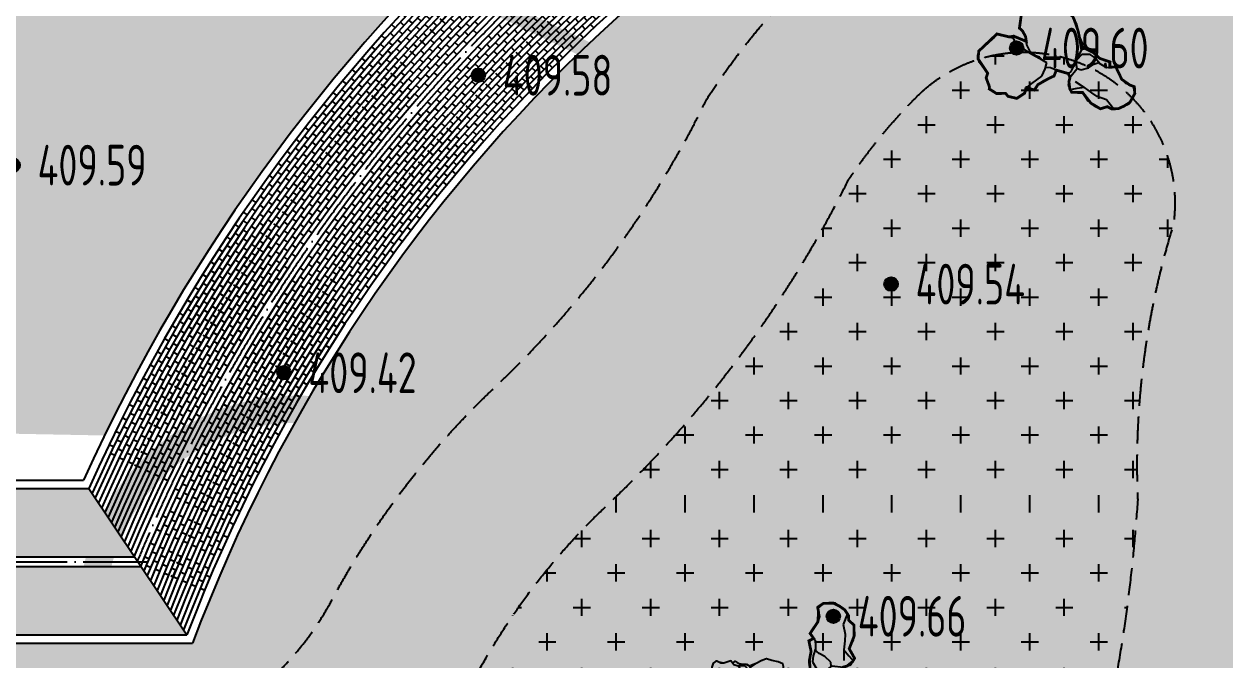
# Model space of a CAD drawing. Header units: millimetres. Extents: x 387826 to 388039216, y 3325062 to 3325368396.
# Drawn here: x 387606583 to 387628709, y 3324902211 to 3324913925 of the extents above; entities that cross this region are included whole.
import ezdxf
from ezdxf.enums import TextEntityAlignment as Align

# ---------------------------------------------------------------- set-up
doc = ezdxf.new("R2010")
doc.units = ezdxf.units.MM
doc.header["$LTSCALE"] = 1000
doc.header["$MEASUREMENT"] = 0
doc.linetypes.add('ACAD_ISO04W100', pattern=[30, 24, -3, 0, -3])
doc.linetypes.add('DASH', pattern=[0.35, 0.25, -0.1])
for name, color, linetype in [('0 Plan-Green C2', 75, 'DASH'), ('0 Plan-Green Hatch', 76, 'Continuous'), ('0 Plan-Hatch 1', 8, 'Continuous'), ('0 Plan-Pavedivide', 15, 'Continuous'), ('0 Plan-Road 2', 40, 'Continuous'), ('0 Plan-Rock', 15, 'Continuous'), ('0 Plan-Wall 1', 32, 'Continuous'), ('0 Plan-Water L', 150, 'Continuous'), ('0-SITE', 7, 'Continuous'), ('000-Earth-MSCQ（不打印）$0$GCD', 251, 'Continuous'), ('0NT-Border', 21, 'DASH'), ('0NT-Center', 1, 'ACAD_ISO04W100'), ('0NT-Line 6', 251, 'Continuous')]:
    doc.layers.add(name, color=color, linetype=linetype)
doc.layers.add('0-调整', color=7, linetype='Continuous', plot=False)
doc.layers.add('0NT-辅助线（不打印）', color=157, linetype='Continuous', plot=False)
doc.styles.add('000-Earth-MSCQ（不打印）$0$HZ', font='gbenor.shx', dxfattribs={"width": 0.8, "bigfont": 'hztxt.shx'})
pattern_1 = [(90, (387910883.5935059, 3325096422.695915), (-798.2363799999999, 798.23638), [211.664528, -1384.80812]), (45, (387910883.5935059, 3325096422.695915), (-798.2369240652082, 798.2369240652083), [211.664528, -917.2129199999998]), (135, (387910883.5935059, 3325096422.695915), (-798.2369240652083, -798.2369240652082), [211.664528, -917.2129199999998])]

# ---------------------------------------------------------------- blocks, each defined once
blk = doc.blocks.new('GZF')
at = {"layer": '0 Plan-Hatch 1', "ltscale": 10}
for p, q in [((-135, 540.0000009536743), (-135, 450.0000004768372)), ((0, 630.0000009536743), (0, 540.0000004768372)), ((0, 450.0000009536743), (0, 360.0000004768372)), ((-135, 360.0000009536743), (-135, 270.0000004768372)), ((0, 270.0000009536743), (0, 180.0000004768372)), ((-135, 180.0000009536743), (-135, 90.00000047683716)), ((-135, 9.5367431640625e-07), (-135, -89.99999952316284)), ((0, 90.00000095367432), (0, 4.76837158203125e-07)), ((-135, -179.9999990463257), (-135, -269.9999995231628)), ((-135, -359.9999990463257), (-135, -449.9999995231628)), ((0, -269.9999990463257), (0, -359.9999995231628)), ((-135, -539.9999990463257), (-135, -629.9999995231628)), ((0, -449.9999990463257), (0, -539.9999995231628))]:
    blk.add_line(p, q, dxfattribs=at)
at = {"layer": '0NT-辅助线（不打印）', "ltscale": 10}
for p, q in [((0, 4.76837158203125e-07), (-135.0000000596046, 4.291534423828125e-06)), ((0, 44.99999952316284), (0, -45)), ((0, -89.99999904632568), (0, -179.9999995231628))]:
    blk.add_line(p, q, dxfattribs=at)
blk.add_circle((0, 9.5367431640625e-07), 9.101957738399506, dxfattribs=at)
blk = doc.blocks.new('hgreer')
at = {"layer": '0 Plan-Rock'}
for p, q in [((87294355.55795002, 81354781.10729504), (87294178.11190939, 81354751.86047316)), ((87294443.53921127, 81354780.05402851), (87294355.55795002, 81354781.10729504)), ((87294547.68330145, 81354721.65778351), (87294443.53921127, 81354780.05402851)), ((87294178.11190939, 81354751.86047316), (87294065.83607006, 81354637.78872204)), ((87294065.83607006, 81354637.78872204), (87294117.01122522, 81354456.20700169)), ((87294664.07947683, 81354656.3914814), (87294547.68330145, 81354721.65778351)), ((87294759.14183569, 81354538.71492577), (87294664.07947683, 81354656.3914814)), ((87294731.7388463, 81354582.50181723), (87294664.24018526, 81354326.38945389)), ((87294773.08252478, 81354434.33788824), (87294759.14183569, 81354538.71492577)), ((87294095.41249323, 81354331.52632284), (87294030.19147348, 81354215.21090364)), ((87294117.01122522, 81354456.20700169), (87294095.41249323, 81354331.52632284)), ((87294664.24018526, 81354326.38945389), (87294726.92880392, 81354122.25697279)), ((87294903.68527222, 81354336.96669865), (87294773.08252478, 81354434.33788824)), ((87294931.09391212, 81354184.80406904), (87294903.68527222, 81354336.96669865)), ((87294030.19147348, 81354215.21090364), (87293950.50170279, 81354058.7284131)), ((87293950.50170279, 81354058.7284131), (87294085.01149035, 81353910.88410997)), ((87294726.92880392, 81354122.25697279), (87294732.5263834, 81353974.28032875)), ((87294732.5263834, 81353974.28032875), (87294732.47653246, 81353773.14170551)), ((87294847.1803999, 81353805.38219404), (87294925.65704155, 81354002.77868557)), ((87294925.65704155, 81354002.77868557), (87294931.09391212, 81354184.80406904)), ((87294023.75106525, 81353945.23439169), (87293945.06209517, 81353876.70456362)), ((87293945.06209517, 81353876.70456362), (87293978.86129236, 81353793.37982321)), ((87293978.86129236, 81353793.37982321), (87294010.44285583, 81353663.0162301)), ((87294101.38487864, 81353724.67772675), (87294062.62154865, 81353569.38563776)), ((87294194.49001312, 81353632.23753595), (87294078.83149195, 81353713.18281698)), ((87294085.01149035, 81353910.88410997), (87294101.38487864, 81353724.67772675)), ((87294732.47653246, 81353773.14170551), (87294855.4718895, 81353647.84643793)), ((87294733.32646942, 81353768.42199326), (87294752.7542243, 81353536.46374273)), ((87294985.5991621, 81353607.06822824), (87294847.1803999, 81353805.38219404)), ((87294001.0962081, 81353531.46549511), (87293982.1913867, 81353397.22570324)), ((87294010.44285583, 81353663.0162301), (87294001.0962081, 81353531.46549511)), ((87294062.62154865, 81353569.38563776), (87294062.83210802, 81353440.52223349)), ((87294062.83210802, 81353440.52223349), (87294178.22474575, 81353287.3048029)), ((87294327.30845976, 81353581.90174913), (87294194.49001312, 81353632.23753595)), ((87294466.7307601, 81353471.53891182), (87294327.30845976, 81353581.90174913)), ((87294486.30451298, 81353376.63236427), (87294466.7307601, 81353471.53891182)), ((87294754.92104006, 81353382.36224747), (87294915.46659803, 81353453.2730689)), ((87294855.4718895, 81353647.84643793), (87294933.63376474, 81353571.83388138)), ((87294915.46659803, 81353453.2730689), (87294985.5991621, 81353607.06822824)), ((87293881.95533514, 81353001.33173227), (87294002.8869195, 81353200.15958261)), ((87293982.1913867, 81353397.22570324), (87294040.96926165, 81353243.56614494)), ((87294002.8869195, 81353200.15958261), (87294334.34331751, 81353267.93039131)), ((87294040.96926165, 81353243.56614494), (87294087.5199771, 81353217.46397257)), ((87294178.22474575, 81353287.3048029), (87294341.44099522, 81353269.10504293)), ((87294334.34331751, 81353267.93039131), (87294629.21914673, 81353316.73175287)), ((87294386.46046972, 81353276.55567598), (87294503.96522665, 81353394.33422852)), ((87294503.96522665, 81353394.33422852), (87294754.92104006, 81353382.36224747)), ((87294629.21914673, 81353316.73175287), (87294695.59404516, 81353299.90225601)), ((87294695.59404516, 81353299.90225601), (87294797.77804232, 81353019.78459024)), ((87293707.04556465, 81352798.5372243), (87293881.95533514, 81353001.33173227)), ((87294797.2513938, 81353021.22829533), (87294928.35195875, 81353075.89960194)), ((87294797.77804232, 81353019.78459024), (87294828.17697763, 81352902.62679052)), ((87294828.17697763, 81352902.62679052), (87294889.36295891, 81352809.43795013)), ((87294928.35195875, 81353075.89960194), (87295164.21005392, 81352945.8500886)), ((87295164.21005392, 81352945.8500886), (87295294.30506325, 81352900.8138256)), ((87295294.30506325, 81352900.8138256), (87295436.7808919, 81352909.88579369)), ((87295436.7808919, 81352909.88579369), (87295535.80596161, 81352712.5181551)), ((87293611.2455144, 81352622.75509739), (87293618.59947062, 81352630.60410738)), ((87293612.46367359, 81352618.95403433), (87293611.2455144, 81352622.75509739)), ((87293611.90141344, 81352617.88646793), (87293707.04556465, 81352798.5372243)), ((87294792.83854675, 81352660.23945093), (87294781.2020874, 81352568.13327885)), ((87294783.89886093, 81352759.74909401), (87294922.68821096, 81352819.02491999)), ((87294798.87405062, 81352593.05690384), (87294783.89886093, 81352759.74909401)), ((87294889.36295891, 81352809.43795013), (87294893.53768969, 81352806.57496452)), ((87294922.68821096, 81352819.02491999), (87295093.40136433, 81352851.9939723)), ((87295093.40136433, 81352851.9939723), (87295359.6696682, 81352771.9161663)), ((87295359.6696682, 81352771.9161663), (87295495.84562588, 81352736.87204123)), ((87295495.84562588, 81352736.87204123), (87295622.469975, 81352776.15960741)), ((87295622.469975, 81352776.15960741), (87295818.58547544, 81352704.58441973)), ((87295818.58547544, 81352704.58441973), (87295897.6313386, 81352519.39395714)), ((87293634.5151391, 81352386.18992853), (87293611.90141344, 81352617.88646793)), ((87293638.73982191, 81352109.72977304), (87293634.5151391, 81352386.18992853)), ((87294781.2020874, 81352568.13327885), (87294803.82754755, 81352499.24621439)), ((87294829.69997835, 81352396.15216494), (87294798.87405062, 81352593.05690384)), ((87294803.82754755, 81352499.24621439), (87294805.84275723, 81352325.73192406)), ((87294867.24756336, 81351996.47886133), (87294829.69997835, 81352396.15216494)), ((87295897.6313386, 81352519.39395714), (87295875.03799915, 81352437.25423193)), ((87295875.03799915, 81352437.25423193), (87295998.39040709, 81352279.86569405)), ((87293691.33826399, 81351912.79822016), (87293638.73982191, 81352109.72977304)), ((87294729.88889408, 81352179.05230331), (87294598.35456133, 81352049.99602938)), ((87294745.82520914, 81351830.70942354), (87294674.40588522, 81352124.61457443)), ((87294805.84275723, 81352325.73192406), (87294729.88889408, 81352179.05230331)), ((87295998.39040709, 81352279.86569405), (87296011.18960857, 81352087.09489775)), ((87293793.29972267, 81351855.16876936), (87293691.33826399, 81351912.79822016)), ((87294020.61388016, 81351790.46834421), (87293793.29972267, 81351855.16876936)), ((87294528.00491762, 81351827.74941826), (87294403.26178503, 81351753.4624834)), ((87294537.39111853, 81351920.69665527), (87294528.00491762, 81351827.74941826)), ((87294598.35456133, 81352049.99602938), (87294537.39111853, 81351920.69665527)), ((87294823.57447815, 81351755.92092943), (87294745.82520914, 81351830.70942354)), ((87294787.96035194, 81351832.43062687), (87294867.24756336, 81351996.47886133)), ((87294928.24235153, 81351500.3071332), (87294787.96035194, 81351832.43062687)), ((87295752.93615198, 81351854.00780106), (87295717.958148, 81351717.75891066)), ((87295855.45090389, 81351887.43670464), (87295752.93615198, 81351854.00780106)), ((87295936.69059563, 81352043.44170523), (87295855.45090389, 81351887.43670464)), ((87296011.18960857, 81352087.09489775), (87295936.69059563, 81352043.44170523)), ((87294261.92574072, 81351683.3802619), (87294020.61388016, 81351790.46834421)), ((87294403.26178503, 81351753.4624834), (87294261.92574072, 81351683.3802619)), ((87295668.86266375, 81351569.5649929), (87295620.20724678, 81351489.60983896)), ((87295717.958148, 81351717.75891066), (87295668.86266375, 81351569.5649929)), ((87295038.57397318, 81351501.56801844), (87294928.24235153, 81351500.3071332)), ((87295218.8379941, 81351460.2084279), (87295038.57397318, 81351501.56801844)), ((87295471.20922089, 81351402.30345297), (87295218.8379941, 81351460.2084279)), ((87295563.7357006, 81351441.81965446), (87295471.20922089, 81351402.30345297)), ((87295620.20724678, 81351489.60983896), (87295563.7357006, 81351441.81965446))]:
    blk.add_line(p, q, dxfattribs=at)
blk = doc.blocks.new('A$C6F3146E0')
at = {"layer": '0NT-Line 6', "ltscale": 10}
h = blk.add_hatch(color=250, dxfattribs=at)
h.dxf.hatch_style = 1
h.paths.add_polyline_path([(770.8263137936592, 224.670768737793), (810.3220527768135, 256.2139329910278), (835.2317494153976, 324.4204158782959), (833.3040155768394, 388.4453463554382), (820.9189774394035, 463.9596586227417), (754.3517169356346, 547.9615912437439), (685.1306374669075, 571.7637538909912), (648.6333835721016, 532.9735097885132), (560.9706773757935, 478.0560865402222), (435.4114928841591, 471.8050203323364), (412.9067182540894, 470.2245101928711), (393.1375009417534, 409.172682762146), (341.858026444912, 434.3570075035095), (264.9241532683372, 347.7219390869141), (178.5392355918884, 306.3339829444885), (99.75384694337845, 236.3871359825134), (100.6734097599983, 205.8461256027222), (-39.07419377565384, 236.9795122146606), (-102.4145213365555, 247.8891234397888), (-227.2226577997208, 255.3294014930725), (-263.6027362942696, 253.2760562896729), (-466.0318554639816, 116.5901379585266), (-533.2976085543633, 47.03379058837891), (-532.5472962260246, -9.940046787261963), (-502.9617641568184, -119.4587659835815), (-487.3542992472649, -245.2169432640076), (-362.168852865696, -318.9908819198608), (-321.607862830162, -299.8709025382996), (-253.3382203578949, -292.9825172424316), (-203.8347312808037, -305.8216533660889), (-307.0939737558365, -407.8742938041687), (-317.8145741820335, -454.746955871582), (-397.924086868763, -564.6175723075867), (-303.9935299754143, -812.2360253334045), (-231.2336182594299, -851.9496531486511), (-48.49573516845703, -816.4576859474182), (-9.395219087600708, -850.3686947822571), (93.0649853348732, -855.1476488113403), (111.2549631595612, -865.0760560035706), (187.399763584137, -812.1467542648315), (221.6528564691544, -722.4822506904602), (261.0329630374908, -711.4681391716003), (317.6792796850204, -633.1580109596252), (298.6361645460129, -534.7751779556274), (251.1640767455101, -492.3936176300049), (307.7410970926285, -425.3148427009583), (268.7809119224548, -368.9407444000244), (252.7369466423988, -239.6859731674194), (250.3308267593384, -175.0901141166687), (202.1934161186218, -127.8694906234741), (284.9391769766808, -23.94351768493652), (331.3716490268707, -23.94351720809937), (367.9684412479401, -52.22230958938599), (442.710650742054, -71.89512920379639), (483.0180369615555, -67.30876064300537), (530.3833799958229, 38.67332077026367), (669.1160991191864, 76.5786771774292), (763.058145403862, 146.8629102706909)])
at = {"layer": '0 Plan-Rock', "ltscale": 10, "const_width": 30}
blk.add_lwpolyline([(770.8263137936592, 224.670768737793), (810.3220527768135, 256.2139329910278), (835.2317494153976, 324.4204158782959), (833.3040155768394, 388.4453463554382), (820.9189774394035, 463.9596586227417), (754.3517169356346, 547.9615912437439), (685.1306374669075, 571.7637538909912), (648.6333835721016, 532.9735097885132), (560.9706773757935, 478.0560865402222), (435.4114928841591, 471.8050203323364), (412.9067182540894, 470.2245101928711), (393.1375009417534, 409.172682762146), (341.858026444912, 434.3570075035095), (264.9241532683372, 347.7219390869141), (178.5392355918884, 306.3339829444885), (99.75384694337845, 236.3871359825134), (100.6734097599983, 205.8461256027222), (-39.07419377565384, 236.9795122146606), (-102.4145213365555, 247.8891234397888), (-227.2226577997208, 255.3294014930725), (-263.6027362942696, 253.2760562896729), (-466.0318554639816, 116.5901379585266), (-533.2976085543633, 47.03379058837891), (-532.5472962260246, -9.940046787261963), (-502.9617641568184, -119.4587659835815), (-487.3542992472649, -245.2169432640076), (-362.168852865696, -318.9908819198608), (-321.607862830162, -299.8709025382996), (-253.3382203578949, -292.9825172424316), (-203.8347312808037, -305.8216533660889), (-307.0939737558365, -407.8742938041687), (-317.8145741820335, -454.746955871582), (-397.924086868763, -564.6175723075867), (-303.9935299754143, -812.2360253334045), (-231.2336182594299, -851.9496531486511), (-48.49573516845703, -816.4576859474182), (-9.395219087600708, -850.3686947822571), (93.0649853348732, -855.1476488113403), (111.2549631595612, -865.0760560035706), (187.399763584137, -812.1467542648315), (221.6528564691544, -722.4822506904602), (261.0329630374908, -711.4681391716003), (317.6792796850204, -633.1580109596252), (298.6361645460129, -534.7751779556274), (251.1640767455101, -492.3936176300049), (307.7410970926285, -425.3148427009583), (268.7809119224548, -368.9407444000244), (252.7369466423988, -239.6859731674194), (250.3308267593384, -175.0901141166687), (202.1934161186218, -127.8694906234741), (284.9391769766808, -23.94351768493652), (331.3716490268707, -23.94351720809937), (367.9684412479401, -52.22230958938599), (442.710650742054, -71.89512920379639), (483.0180369615555, -67.30876064300537), (530.3833799958229, 38.67332077026367), (669.1160991191864, 76.5786771774292), (763.058145403862, 146.8629102706909)], close=True, dxfattribs=at)
at = {"layer": '0 Plan-Rock', "xscale": 0.4800000000000001, "yscale": 0.4800000000000001, "zscale": 0.4800000000000001, "rotation": 301.0050644222225}
blk.add_blockref('hgreer', (-55053982.43733722, 15799643.40212011), dxfattribs=at)
blk = doc.blocks.new('000-Earth-MSCQ（不打印）$0$gc200')
h = blk.add_hatch(color=256)
edge = h.paths.add_edge_path()
edge.add_arc((0, -5.551115123125783e-17), 0.2500000000000001, 0, 360)
blk.add_circle((0, -5.551115123125783e-17), 0.2500000000000001)
blk = doc.blocks.new('000-Earth-MSCQ（不打印）')
at = {"layer": '000-Earth-MSCQ（不打印）$0$GCD', "linetype": 'Continuous'}
ref = blk.add_blockref('000-Earth-MSCQ（不打印）$0$gc200', (387624869.9, 3324913482.2), dxfattribs=dict(at, xscale=500, yscale=500, zscale=500))
ref.add_attrib('height', '409.60', dxfattribs={"linetype": 'Continuous', "height": 750, "style": '000-Earth-MSCQ（不打印）$0$HZ', "width": 0.8}).set_placement((387625319.9, 3324913482.2), align=Align.MIDDLE_LEFT)
ref = blk.add_blockref('000-Earth-MSCQ（不打印）$0$gc200', (387614953.4, 3324912981.7), dxfattribs=dict(at, xscale=500, yscale=500, zscale=500))
ref.add_attrib('height', '409.58', dxfattribs={"linetype": 'Continuous', "height": 750, "style": '000-Earth-MSCQ（不打印）$0$HZ', "width": 0.8}).set_placement((387615403.4, 3324912981.7), align=Align.MIDDLE_LEFT)
ref = blk.add_blockref('000-Earth-MSCQ（不打印）$0$gc200', (387606382.4, 3324911325.6), dxfattribs=dict(at, xscale=500, yscale=500, zscale=500))
ref.add_attrib('height', '409.59', dxfattribs={"linetype": 'Continuous', "height": 750, "style": '000-Earth-MSCQ（不打印）$0$HZ', "width": 0.8}).set_placement((387606832.4, 3324911325.6), align=Align.MIDDLE_LEFT)
ref = blk.add_blockref('000-Earth-MSCQ（不打印）$0$gc200', (387622557.6, 3324909134.5), dxfattribs=dict(at, xscale=500, yscale=500, zscale=500))
ref.add_attrib('height', '409.54', dxfattribs={"linetype": 'Continuous', "height": 750, "style": '000-Earth-MSCQ（不打印）$0$HZ', "width": 0.8}).set_placement((387623007.6, 3324909134.5), align=Align.MIDDLE_LEFT)
ref = blk.add_blockref('000-Earth-MSCQ（不打印）$0$gc200', (387611371.5, 3324907501.5), dxfattribs=dict(at, xscale=500, yscale=500, zscale=500))
ref.add_attrib('height', '409.42', dxfattribs={"linetype": 'Continuous', "height": 750, "style": '000-Earth-MSCQ（不打印）$0$HZ', "width": 0.8}).set_placement((387611821.5, 3324907501.5), align=Align.MIDDLE_LEFT)
ref = blk.add_blockref('000-Earth-MSCQ（不打印）$0$gc200', (387621493.7, 3324903016.2), dxfattribs=dict(at, xscale=500, yscale=500, zscale=500))
ref.add_attrib('height', '409.66', dxfattribs={"linetype": 'Continuous', "height": 750, "style": '000-Earth-MSCQ（不打印）$0$HZ', "width": 0.8}).set_placement((387621943.7, 3324903016.2), align=Align.MIDDLE_LEFT)

msp = doc.modelspace()

# ---------------------------------------------------------------- hatches: boundary and pattern name
at = {"layer": '0 Plan-Green Hatch', "ltscale": 10}
h = msp.add_hatch(dxfattribs=at)
h.set_pattern_fill('GRASS', color=256, scale=400, double=1)
h.set_pattern_definition(pattern_1)
edge = h.paths.add_edge_path()
edge.add_line((387622439.0599667, 3324854050.936299), (387623173.6833379, 3324853939.656582))
edge.add_line((387623173.6833379, 3324853939.656582), (387635096.1587876, 3324877614.537973))
edge.add_line((387635096.1587876, 3324877614.537973), (387637326.4545873, 3324880090.89868))
edge.add_line((387637326.4545873, 3324880090.89868), (387648092.625536, 3324901769.250156))
edge.add_line((387648092.625536, 3324901769.250156), (387653675.5063087, 3324913098.933503))
edge.add_line((387653675.5063087, 3324913098.933503), (387659029.9602896, 3324926312.71594))
edge.add_line((387659029.9602896, 3324926312.71594), (387666293.4541628, 3324933025.957657))
edge.add_line((387666293.4541628, 3324933025.957657), (387674562.7421811, 3324955273.126987))
edge.add_line((387674562.7421811, 3324955273.126987), (387674698.8546848, 3324955833.61237))
edge.add_line((387674698.8546848, 3324955833.61237), (387679274.3591145, 3324966056.084505))
edge.add_line((387679274.3591145, 3324966056.084505), (387692670.727551, 3324988471.826824))
edge.add_line((387692670.727551, 3324988471.826824), (387687672.3361686, 3324991569.787791))
edge.add_line((387687672.3361686, 3324991569.787791), (387699107.2769016, 3325013209.461398))
edge.add_line((387699107.2769016, 3325013209.461398), (387703730.9022322, 3325018962.653418))
edge.add_line((387703730.9022322, 3325018962.653418), (387707660.8433574, 3325021085.874216))
edge.add_line((387707660.8433574, 3325021085.874216), (387708978.7375107, 3325021533.479846))
edge.add_line((387708978.7375107, 3325021533.479846), (387713125.3676936, 3325024321.017564))
edge.add_line((387713125.3676936, 3325024321.017564), (387719878.4443215, 3325030249.513507))
edge.add_line((387719878.4443215, 3325030249.513507), (387727149.4825557, 3325038560.592924))
edge.add_line((387727149.4825557, 3325038560.592924), (387731947.0142126, 3325045521.987648))
edge.add_line((387731947.0142126, 3325045521.987648), (387732792.6573083, 3325048405.001884))
edge.add_line((387732792.6573083, 3325048405.001884), (387736658.1743807, 3325052379.78923))
edge.add_line((387736658.1743807, 3325052379.78923), (387738724.4244739, 3325053061.984234))
edge.add_line((387738724.4244739, 3325053061.984234), (387755596.1018205, 3325073700.059758))
edge.add_line((387755596.1018205, 3325073700.059758), (387757359.0947688, 3325075809.7136))
edge.add_line((387757359.0947688, 3325075809.7136), (387765030.6402072, 3325091176.180011))
edge.add_line((387765030.6402072, 3325091176.180011), (387763567.2492012, 3325091306.558766))
edge.add_line((387763567.2492012, 3325091306.558766), (387764643.4762778, 3325092870.663066))
edge.add_line((387764643.4762778, 3325092870.663066), (387763677.4327329, 3325093513.918848))
edge.add_line((387763677.4327329, 3325093513.918848), (387760351.9995351, 3325088519.772871))
edge.add_line((387760351.9995351, 3325088519.772871), (387757854.926546, 3325090182.48947))
edge.add_line((387757854.926546, 3325090182.48947), (387746044.347819, 3325072445.325399))
edge.add_arc((387645329.0706022, 3325139508.228231), 121000.0000046023, 309.74241311210085, 326.34169422267865, ccw=False)
edge.add_arc((387645329.2748908, 3325139507.932482), 120999.6419855282, 304.961169591263, 309.74242826514626, ccw=False)
edge.add_arc((387763683.9662794, 3324966246.727285), 88844.09917226598, 123.4868483728974, 149.7895362449835)
edge.add_arc((387680669.4993267, 3325002504.157055), 10499.99999996763, -109.5936893519368, 53.55920835511489, ccw=False)
edge.add_line((387677148.3473426, 3324992612.165916), (387673651.3536385, 3324985981.462848))
edge.add_line((387673651.3536385, 3324985981.462848), (387646879.8653454, 3324935219.63581))
edge.add_arc((387620344.1212687, 3324949214.430786), 30000.00000171048, 286.5819363186826, 332.19309994883685, ccw=False)
edge.add_arc((387637327.6832241, 3324892178.531931), 29510.79847056292, 106.5819363209107, 159.4825744767803)
edge.add_line((387609688.883474, 3324902521.837725), (387600522.3601472, 3324902521.837726))
edge.add_arc((387629038.2827542, 3324896341.687208), 29177.93862749183, 167.771613600219, 206.6177727609841)
edge.add_line((387602952.7591405, 3324883268.907842), (387599368.7798252, 3324882693.003032))
edge.add_arc((387581780.5333471, 3324878865.002812), 17999.99999596056, -22.8216057335012, 12.27867238597372, ccw=False)
edge.add_line((387598371.4385754, 3324871883.465477), (387617732.5046101, 3324862101.924585))
edge.add_line((387617732.5046101, 3324862101.924585), (387620049.8063839, 3324854469.025551))
edge.add_line((387620049.8063839, 3324854469.025551), (387622439.0599667, 3324854050.936299))
h = msp.add_hatch(dxfattribs=at)
h.set_pattern_fill('GRASS', color=256, scale=400, double=1)
h.set_pattern_definition(pattern_1)
edge = h.paths.add_edge_path()
edge.add_line((387605212.8324866, 3324914026.611679), (387598663.9888676, 3324918303.935458))
edge.add_arc((387602932.0574766, 3324916289.786137), 4719.449876758691, 143.0082931502428, 154.7368511643453, ccw=False)
edge.add_arc((387570322.7501565, 3324938960.445071), 34999.99997610715, 325.4865901038211, 360.0000000593251)
edge.add_line((387605322.7501326, 3324938960.445107), (387605322.7501268, 3324946120.112624))
edge.add_line((387605322.7501268, 3324946120.112624), (387611315.734759, 3324946127.482451))
edge.add_line((387611315.734759, 3324946127.482451), (387614770.9359706, 3324946256.371298))
edge.add_line((387614770.9359706, 3324946256.371298), (387618955.270937, 3324946756.373236))
edge.add_line((387618955.270937, 3324946756.373236), (387623204.4845629, 3324947638.534652))
edge.add_line((387623204.4845629, 3324947638.534652), (387628446.2095934, 3324949318.850211))
edge.add_line((387628446.2095934, 3324949318.850211), (387633017.6265892, 3324951351.834165))
edge.add_line((387633017.6265892, 3324951351.834165), (387635887.2741393, 3324952937.318831))
edge.add_line((387635887.2741393, 3324952937.318831), (387636770.4404508, 3324953013.30145))
edge.add_line((387636770.4404508, 3324953013.30145), (387641200.8071445, 3324953435.152136))
edge.add_line((387641200.8071445, 3324953435.152136), (387643258.7555928, 3324954834.03511))
edge.add_line((387643258.7555928, 3324954834.03511), (387643999.2364283, 3324956126.063885))
edge.add_line((387643999.2364283, 3324956126.063885), (387644469.361406, 3324959483.349897))
edge.add_line((387644469.361406, 3324959483.349897), (387647017.6491855, 3324962120.423264))
edge.add_line((387647017.6491855, 3324962120.423264), (387649717.3688855, 3324965420.779857))
edge.add_line((387649717.3688855, 3324965420.779857), (387651287.2803114, 3324967653.897116))
edge.add_line((387651287.2803114, 3324967653.897116), (387653047.2110363, 3324970529.781031))
edge.add_line((387653047.2110363, 3324970529.781031), (387654554.1020607, 3324973407.835589))
edge.add_line((387654554.1020607, 3324973407.835589), (387656414.01813, 3324977854.928609))
edge.add_line((387656414.01813, 3324977854.928609), (387657664.2517966, 3324981620.279696))
edge.add_line((387657664.2517966, 3324981620.279696), (387659066.9910163, 3324989862.33321))
edge.add_line((387659066.9910163, 3324989862.33321), (387660604.2452163, 3325007094.535869))
edge.add_line((387660604.2452163, 3325007094.535869), (387670179.5622511, 3325002044.570121))
edge.add_arc((387680669.499327, 3325002504.157055), 10500.00000033511, 182.5086482844089, 233.9798892419005)
edge.add_line((387674494.7729348, 3324994011.645413), (387644226.2909787, 3324936619.115385))
edge.add_arc((387620344.1211289, 3324949214.430957), 27000.00020555884, 286.5819364892167, 332.1930999504311, ccw=False)
edge.add_arc((387637327.683369, 3324892178.531762), 32510.7986747159, 106.5819364885324, 154.1646976505416)
edge.add_line((387608066.3248385, 3324906346.274258), (387601565.8885967, 3324906471.837726))
edge.add_arc((387632545.0828316, 3324896174.775365), 32645.67304730773, 146.8497662693623, 161.6138956042739, ccw=False)
at = {"layer": '0 Plan-Hatch 1', "ltscale": 10}
h = msp.add_hatch(dxfattribs=at)
h.set_pattern_fill('900X300', color=256, scale=0.3, pattern_type=2)
h.set_pattern_definition([(90, (387593593.271104, 3324905371.837724), (-269.9999976, 1.653273164153165e-14), [90, -90]), (90, (387593458.2711052, 3324905461.837725), (-269.9999976, 1.653273164153165e-14), [89.9999994, -90]), (0, (387593323.2711064, 3324905371.837725), (0, 180), []), (0, (387593323.2711064, 3324905461.837725), (0, 180), [])])
edge = h.paths.add_edge_path()
edge.add_arc((387632545.0831452, 3324896174.775296), 40513.12646012645, 166.8786405096004, 168.7019159581723, ccw=False)
edge.add_line((387593089.6974764, 3324905371.837724), (387607778.4340752, 3324905371.831459))
edge.add_line((387607778.4340752, 3324905371.831459), (387608607.3789366, 3324904111.837725))
edge.add_line((387608607.3789366, 3324904111.837725), (387592817.052039, 3324904111.837725))
h = msp.add_hatch(dxfattribs=at)
h.set_pattern_fill('900X300', color=256, scale=0.3, pattern_type=2)
h.set_pattern_definition([(90, (387592992.2922219, 3324902671.837724), (-269.9999976, 1.653273164153165e-14), [90, -90]), (90, (387592857.2922231, 3324902761.837725), (-269.9999976, 1.653273164153165e-14), [89.9999994, -90]), (0, (387592722.2922243, 3324902671.837725), (0, 180), []), (0, (387592722.2922243, 3324902761.837725), (0, 180), [])])
edge = h.paths.add_edge_path()
edge.add_arc((387632545.0832435, 3324896174.775291), 40513.12655748745, 168.961395537068, 170.7716666609753, ccw=False)
edge.add_line((387592781.5144167, 3324903931.837726), (387608741.9657851, 3324903931.837725))
edge.add_line((387608741.9657851, 3324903931.837725), (387609585.0535823, 3324902671.837726))
edge.add_line((387609585.0535823, 3324902671.837726), (387592556.3147803, 3324902671.837724))
at = {"layer": '0 Plan-Water L', "linetype": 'DASH', "ltscale": 2}
h = msp.add_hatch(dxfattribs=at)
h.set_pattern_fill('CROSS', color=256, scale=400)
h.set_pattern_definition([(0, (0, 0), (635, 635), [317.5, -952.5]), (90, (158.75, -158.75), (-635, 635), [317.5, -952.5])])
edge = h.paths.add_edge_path()
edge.add_arc((387625003.8023502, 3324910624.494305), 2782.272925726013, -8.144575407719174, 133.9019645940498, ccw=False)
edge.add_arc((387642038.8238707, 3324905801.939194), 14951.66143754134, 162.7716771970825, 182.4305295682965)
edge.add_arc((387597777.5755873, 3324907075.883182), 29385.04825000354, 333.81270466016457, 356.27708166141196, ccw=False)
edge.add_arc((387598782.6964523, 3324910703.999928), 30310.79582529934, 310.9980906817657, 326.8025666695998, ccw=False)
edge.add_arc((387596510.0681921, 3324914455.896573), 34641.42795005239, 305.2863266398414, 309.76389220051306, ccw=False)
edge.add_arc((387612983.7444813, 3324891127.946647), 6083.231406019283, 188.1586618109927, 305.5560019046851, ccw=False)
edge.add_arc((387628535.1455134, 3324892418.392605), 21680.30637244755, 184.9542617722313, 185.7012318948234, ccw=False)
edge.add_arc((387613098.4254965, 3324892157.737772), 6369.847508520853, 112.64244339280319, 194.6559930937428, ccw=False)
edge.add_arc((387607330.7605862, 3324905960.92038), 8589.894174774703, 292.7037208644244, 331.7430014900605)
edge.add_arc((387625852.5201582, 3324896005.904227), 12437.65737691008, 133.3505221602267, 151.7430014962844, ccw=False)
edge.add_arc((387602609.2514136, 3324920627.527508), 21421.96274689126, 313.3505221618385, 333.4311167551048)
edge.add_arc((387630296.4716696, 3324905343.917118), 10258.27400095549, 134.7499625982014, 146.2302198920896, ccw=False)

# ---------------------------------------------------------------- linework, layer by layer
at = {"layer": '0 Plan-Green C2', "ltscale": 2, "flags": 128}
for points in [[(387604105.0471364, 3324895224.975915, -0.02368632179822855), (387604494.021681, 3324897165.722773, -0.3052244265943733), (387608114.4253709, 3324900426.231014, 0.2386208634717205), (387612254.523378, 3324903314.512087, -0.08042506218966565), (387615255.1886503, 3324907231.670579, 0.09016215567242755), (387619160.9403965, 3324912539.863861, -0.2095576109219896), (387628042.7862641, 3324918409.242629, 0.1578550727648374), (387646390.4097891, 3324929171.688763, 0.09692867180284608), (387652328.0449371, 3324940886.015081, -0.07771033047882661), (387658218.2982383, 3324952171.42615, 0.01023953454996432), (387662416.0122675, 3324958105.597818)], [(387621671.8285773, 3324886502.832457, 0.0599110719562088), (387626756.8625492, 3324892619.333623, 0.1011283135764675), (387630105.140021, 3324905147.170143, -0.4795747680683701), (387643979.3743619, 3324917595.00813, 0.4968578305029779), (387648543.1550724, 3324921448.090816, -0.4553542096646641), (387652579.7716139, 3324927817.341764, -0.2988524719131886), (387659703.1581752, 3324925586.674555), (387659703.1581752, 3324925586.674555), (387659703.1581752, 3324925586.674555)]]:
    msp.add_lwpolyline(points, format="xyb", dxfattribs=at)
at = {"layer": '0 Plan-Green C2', "color": 8, "ltscale": 2, "flags": 128}
msp.add_lwpolyline([(387623074.5004771, 3324912629.198003, -0.7135995003126345), (387627758.0125442, 3324910230.325762, 0.08598892672863849), (387627100.613319, 3324905167.868809, -0.09833446330160961), (387624146.4321826, 3324894108.059058, -0.06906955680999755), (387618667.6054062, 3324887827.489279, -0.01953955150244073), (387616521.133866, 3324886178.9487, -0.5623065952649663), (387606962.082201, 3324890264.646168, -0.003259283554286819), (387606935.8377285, 3324890546.071156, -0.3739520673118878), (387610646.1672719, 3324898036.63111, 1), (387610646.1672722, 3324898036.63111, 0.1720078866810187), (387614897.0221293, 3324901894.230302, -0.08042506218520216), (387617314.568111, 3324905050.167374, 0.08784302639615708), (387621768.996592, 3324911046.053058, -0.05013401155500575), (387623074.5004812, 3324912629.198007)], format="xyb", dxfattribs=at)
at = {"layer": '0 Plan-Hatch 1', "ltscale": 10}
for centre, radius, start, end in [((387637327.6832201, 3324892178.531935), 32270.79846600252, 106.5819363156198, 156.0404450162441), ((387637327.6832199, 3324892178.531934), 32180.79846654814, 106.5819363149177, 156.1416052108344), ((387637327.6832201, 3324892178.531934), 32090.79846675582, 106.5819363151685, 156.243479893773), ((387637327.68322, 3324892178.531935), 32000.79846643845, 106.5819363152553, 156.3460042806288), ((387637327.68322, 3324892178.531935), 31910.79846613808, 106.5819363154452, 156.4492586478578), ((387637327.68322, 3324892178.531935), 31820.79846626071, 106.5819363151854, 156.5531770496622), ((387637327.6832201, 3324892178.531935), 31730.79846645138, 106.5819363153367, 156.657841412752), ((387637327.6832199, 3324892178.531935), 31640.79846608297, 106.5819363151146, 156.7632226232938), ((387637327.6832201, 3324892178.531935), 31550.79846583365, 106.5819363156175, 156.86932863023), ((387637327.6832201, 3324892178.531934), 31460.79846692131, 106.5819363151716, 156.9761675046608), ((387637327.6832199, 3324892178.531934), 31370.79846699291, 106.5819363145943, 157.0837474533106), ((387637327.68322, 3324892178.531935), 31280.79846628657, 106.5819363153492, 157.1920768157028), ((387637327.6832202, 3324892178.531935), 31190.79846647724, 106.5819363155036, 157.3012039961265), ((387637327.6832204, 3324892178.531935), 30830.79846622383, 106.5819363159991, 157.7453909167679), ((387637327.6832207, 3324892178.531935), 30740.79846643151, 106.5819363162641, 157.8584428666276), ((387637327.6832201, 3324892178.531935), 30650.79846596104, 106.5819363153969, 157.9723074235808), ((387637327.6832204, 3324892178.531935), 30560.79846621975, 106.581936315983, 158.0869941155241), ((387637327.6832206, 3324892178.531934), 30470.79846685042, 106.5819363157796, 158.2025126304588), ((387637327.68322, 3324892178.531935), 30380.79846593996, 106.5819363152676, 158.318872825396), ((387637327.6832204, 3324892178.531935), 30290.79846621567, 106.5819363159666, 158.4360847254589), ((387637327.6832206, 3324892178.531935), 30200.79846640634, 106.581936316128, 158.5541585292062), ((387637327.6832201, 3324892178.531935), 30110.79846595289, 106.5819363153535, 158.673149731144), ((387637327.6832205, 3324892178.531934), 30020.79846668561, 106.5819363157993, 158.7929791270478), ((387637327.6832206, 3324892178.531935), 29930.79846638525, 106.5819363160034, 158.9137481886167), ((387637327.6832201, 3324892178.531935), 29840.79846594881, 106.5819363153312, 159.0354227532573), ((387637327.6832204, 3324892178.531935), 29750.79846619051, 106.581936315823, 159.157966918786)]:
    msp.add_arc(centre, radius, start, end, dxfattribs=at)
at = {"layer": '0 Plan-Pavedivide', "ltscale": 10}
for p, q in [((387593089.6974764, 3324905371.837724), (387607778.4368732, 3324905371.837725)), ((387607778.4368732, 3324905371.837725), (387609585.0535823, 3324902671.837726)), ((387592817.052039, 3324904111.837725), (387608607.3789366, 3324904111.837725)), ((387592781.5144166, 3324903931.837726), (387608727.7604789, 3324903931.837725)), ((387592556.3147804, 3324902671.837725), (387609585.0535823, 3324902671.837726))]:
    msp.add_line(p, q, dxfattribs=at)
for centre, radius, start, end in [((387637327.6832182, 3324892178.531938), 32360.79846301652, 106.5819363136406, 155.9399498867023), ((387637327.68322, 3324892178.531935), 31100.79846565183, 106.5819363155289, 157.4370824509396), ((387637327.68322, 3324892178.531934), 30920.79846640512, 106.58193631506, 157.6595103903827), ((387637327.6832205, 3324892178.531935), 29660.79846638117, 106.5819363159868, 159.2814970356559)]:
    msp.add_arc(centre, radius, start, end, dxfattribs=at)
at = {"layer": '0 Plan-Road 2', "ltscale": 10}
for p, q in [((387600640.5097889, 3324905521.837725), (387607681.2971423, 3324905521.837725)), ((387599910.9048004, 3324902521.837725), (387609688.883474, 3324902521.837725))]:
    msp.add_line(p, q, dxfattribs=at)
for centre, radius, start, end in [((387637327.6832206, 3324892178.531936), 32510.79846602914, 106.5819363270334, 155.7683460417476), ((387637327.6832205, 3324892178.531935), 29510.79846588624, 106.5819363163697, 159.4825769175724)]:
    msp.add_arc(centre, radius, start, end, dxfattribs=at)
at = {"layer": '0 Plan-Water L', "linetype": 'DASH', "ltscale": 2, "flags": 128}
msp.add_lwpolyline([(387623074.500477, 3324912629.198003, -0.7135995003126345), (387627758.012544, 3324910230.325762, 0.08598892672863849), (387627100.6133189, 3324905167.868809, -0.09833446330160961), (387624146.4321825, 3324894108.059057, -0.06906955680999755), (387618667.605406, 3324887827.489279, -0.01953955150244073), (387616521.1338658, 3324886178.9487, -0.5623065952649663), (387606962.0822009, 3324890264.646167, -0.003259283554286819), (387606935.8377284, 3324890546.071155, -0.3739520673118878), (387610646.1672717, 3324898036.63111, 1), (387610646.1672721, 3324898036.63111, 0.1720078866810187), (387614897.0221292, 3324901894.230301, -0.08042506218520216), (387617314.5681109, 3324905050.167373, 0.08784302639615708), (387621768.9965919, 3324911046.053058, -0.05013401155500575), (387623074.5004811, 3324912629.198007)], format="xyb", dxfattribs=at)
at = {"layer": '0-调整', "color": 2, "ltscale": 10, "const_width": 500}
msp.add_lwpolyline([(387622710.187628, 3324909263.068293, 0.52056705), (387618050.3174865, 3324908791.540097, 0.52056705), (387613154.6402302, 3324906492.736033, 0.52056705), (387607845.9177195, 3324903368.787372, 0.52056705), (387604188.8658217, 3324899124.914627, 0.52056705), (387603540.0134525, 3324895293.673672, 0.52056705), (387604955.7493495, 3324891698.137324, 0.52056705), (387607963.9488782, 3324889045.716858, 0.52056705), (387612328.8049238, 3324888750.996863, 0.52056705), (387617696.4792131, 3324889045.716858, 0.52056705), (387623653.9264917, 3324890755.080932, 0.52056705), (387627252.0266109, 3324892877.017304, 0.52056705), (387630378.1296968, 3324896590.405956, 0.52056705), (387632265.7350257, 3324900775.322803, 0.52056705), (387632737.6044576, 3324904311.903255, 0.52056705), (387630732.0955714, 3324908378.908308, 0.52056705), (387628726.5866853, 3324909793.552386, 0.52056705), (387622710.1876279, 3324909263.068293)], format="xyb", dxfattribs=at)
at = {"layer": '0NT-Border', "linetype": 'DASH', "ltscale": 4, "const_width": 300}
msp.add_lwpolyline([(387559839.3541582, 3324940756.560556), (387614710.2968862, 3325055514.927625), (387706551.7635505, 3325011601.546964), (387651680.8208225, 3324896843.179894)], close=True, dxfattribs=at)
at = {"layer": '0NT-Center', "ltscale": 0.05}
msp.add_line((387589673.9572507, 3324904021.837725), (387609078.7726493, 3324904021.837725), dxfattribs=at)
msp.add_arc((387637327.6832206, 3324892178.531936), 31010.79846602914, 106.5819363270334, 157.5480075728175, dxfattribs=at)

# ---------------------------------------------------------------- block references
at = {"layer": '0 Plan-Rock', "ltscale": 10}
for p, xscale, yscale, zscale, rotation in [((387625672.0806241, 3324913483.001877), 1.727999999999999, 1.727999999999999, 1.727999999999999, 292.6341459765914), ((387621293.9763373, 3324901642.281193), 1.727999999999999, 1.727999999999999, 1.727999999999999, 53.4379336221043), ((387620114.7955334, 3324901927.461643), -0.9215999999999994, 0.9215999999999993, 0.9215999999999994, 20.65731611961672)]:
    msp.add_blockref('A$C6F3146E0', p, dxfattribs=dict(at, xscale=xscale, yscale=yscale, zscale=zscale, rotation=rotation))
at = {"layer": '0 Plan-Wall 1'}
for p, rotation in [((387616650.3320202, 3324914314.015193), 223.0493575511216), ((387614469.4814101, 3324914186.398286), 226.0857826996934), ((387616453.8492594, 3324914128.828686), 223.560069095612), ((387614283.0444203, 3324913991.101566), 226.5733172470793), ((387616259.0249603, 3324913941.898192), 224.0707806401024), ((387614098.2759558, 3324913794.225527), 227.0608517944652), ((387616065.8746021, 3324913753.238561), 224.5814921845927), ((387613915.1893947, 3324913595.784424), 227.5483863418511), ((387615874.4135306, 3324913562.864782), 225.0922037290831), ((387613733.7979931, 3324913395.792625), 228.035920889237), ((387615684.6569581, 3324913370.791982), 225.6029152735735), ((387613554.1148845, 3324913194.264611), 228.523455436623), ((387615496.6199608, 3324913177.035421), 226.1136268180638), ((387613199.925461, 3324912786.658411), 229.4985245313948), ((387613376.1530788, 3324912991.214972), 229.0109899840089), ((387615125.7643137, 3324912784.532725), 227.1350499070446), ((387615310.3174787, 3324912981.610493), 226.6243383625542), ((387613025.4447908, 3324912580.609737), 229.9860590787807), ((387614942.9751291, 3324912585.817775), 227.6457614515349), ((387612852.7237012, 3324912373.08387), 230.4735936261666), ((387614761.9644476, 3324912385.481432), 228.1564729960253), ((387612681.7746981, 3324912164.095836), 230.9611281735526), ((387614582.7466508, 3324912183.539612), 228.6671845405157), ((387612512.6101587, 3324911953.660766), 231.4486627209385), ((387614405.335978, 3324911980.00836), 229.1778960850061), ((387612345.2423314, 3324911741.793896), 231.9361972683244), ((387614229.7465248, 3324911774.903847), 229.6886076294964), ((387612179.6833341, 3324911528.510567), 232.4237318157103), ((387614055.992242, 3324911568.242369), 230.1993191739867), ((387612015.9451541, 3324911313.826221), 232.9112663630962), ((387613884.0869346, 3324911360.040345), 230.7100307184772), ((387611854.0396466, 3324911097.756401), 233.3988009104822), ((387613714.0442609, 3324911150.314318), 231.2207422629675), ((387611693.9785342, 3324910880.316753), 233.8863354578681), ((387613545.877731, 3324910939.080951), 231.7314538074579), ((387611535.7734061, 3324910661.52302), 234.373870005254), ((387613379.600706, 3324910726.357026), 232.2421653519483), ((387611379.4357169, 3324910441.391044), 234.8614045526399), ((387613215.226397, 3324910512.159444), 232.7528768964386), ((387611224.9767862, 3324910219.936762), 235.3489391000258), ((387613052.7678638, 3324910296.505225), 233.263588440929), ((387611072.4077973, 3324909997.176209), 235.8364736474117), ((387612892.2380139, 3324910079.411502), 233.7742999854194), ((387610921.7397969, 3324909773.125515), 236.3240081947977), ((387612733.6496017, 3324909860.895524), 234.2850115299097), ((387610772.9836939, 3324909547.8009), 236.8115427421836), ((387612577.0152274, 3324909640.974651), 234.7957230744001), ((387610626.150259, 3324909321.21868), 237.2990772895695), ((387612422.3473358, 3324909419.666358), 235.3064346188904), ((387610481.2501233, 3324909093.395259), 237.7866118369554), ((387612269.6582156, 3324909196.988227), 235.8171461633808), ((387612118.9599981, 3324908972.957951), 236.3278577078711), ((387610338.2937784, 3324908864.347135), 238.2741463843413), ((387611970.2646565, 3324908747.593329), 236.8385692523615), ((387610197.2915748, 3324908634.090889), 238.7616809317273), ((387611823.5840052, 3324908520.912267), 237.3492807968519), ((387610058.2537216, 3324908402.643194), 239.2492154791132), ((387611678.9296979, 3324908292.932775), 237.8599923413422), ((387609921.1902858, 3324908170.020807), 239.7367500264992), ((387611536.3132277, 3324908063.672967), 238.3707038858327), ((387609786.1111913, 3324907936.240572), 240.2242845738851), ((387611395.7459258, 3324907833.151057), 238.881415430323), ((387609653.0262183, 3324907701.319415), 240.711819121271), ((387611257.2389605, 3324907601.385361), 239.3921269748134), ((387609521.9450028, 3324907465.274345), 241.1993536686569), ((387611120.8033364, 3324907368.394293), 239.9028385193037), ((387609392.8770356, 3324907228.122453), 241.6868882160428), ((387610986.4498935, 3324907134.196364), 240.4135500637941), ((387609265.8316617, 3324906989.880909), 242.1744227634287), ((387609140.8180798, 3324906750.566964), 242.6619573108146), ((387610854.1893064, 3324906898.810183), 240.9242616082844), ((387609017.8453412, 3324906510.197944), 243.1494918582006), ((387610724.0320836, 3324906662.25445), 241.4349731527749), ((387608896.9223498, 3324906268.791253), 243.6370264055865), ((387610595.9885661, 3324906424.547961), 241.9456846972652), ((387610470.0689272, 3324906185.709602), 242.4563962417556), ((387608778.0578609, 3324906026.36437), 244.1245609529724), ((387610346.2831716, 3324905945.758348), 242.9671077862459), ((387608661.2604806, 3324905782.934848), 244.6120955003583), ((387610224.6411341, 3324905704.713265), 243.4778193307363), ((387610105.1524795, 3324905462.593504), 243.9885308752266), ((387609987.8267013, 3324905219.418302), 244.4992424197171), ((387609872.6731213, 3324904975.206979), 245.0099539642074), ((387609430.6523871, 3324903989.833343), 246.5420880693264), ((387609326.4893579, 3324903740.724185), 247.0527994956491)]:
    msp.add_blockref('GZF', p, dxfattribs=dict(at, rotation=rotation))
at = {"layer": '0 Plan-Wall 1', "xscale": -1}
for p, rotation in [((387609759.7008867, 3324904729.978938), 245.5206651379781), ((387609648.9189754, 3324904483.753664), 246.0313764505077)]:
    msp.add_blockref('GZF', p, dxfattribs=dict(at, rotation=rotation))
at = {"layer": '0-SITE', "ltscale": 10}
msp.add_blockref('000-Earth-MSCQ（不打印）', (0, 0), dxfattribs=at)

doc.saveas('drawing.dxf')
